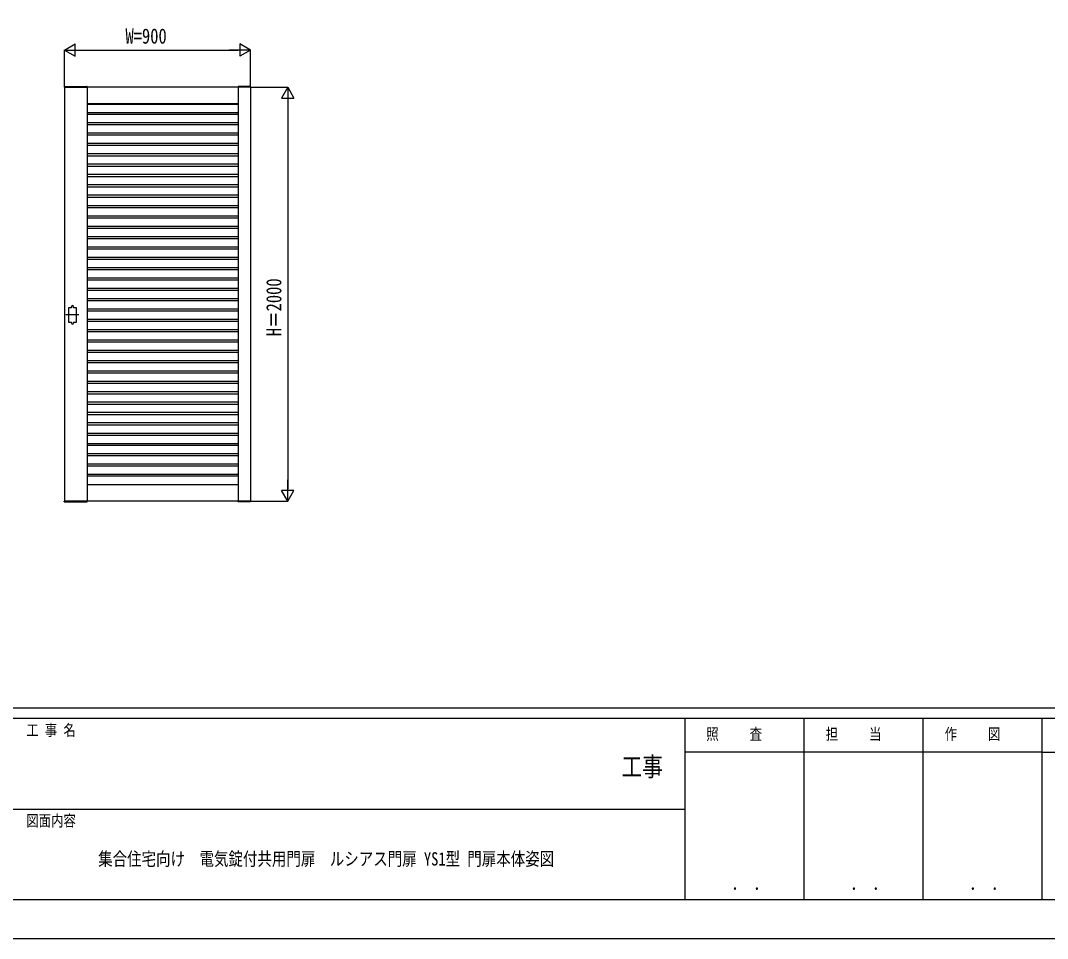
# Model space of a CAD drawing. Units: millimetres, scale not verified. Extents: x -10512 to 10512, y -7425 to 7425.
# Drawn here: x 26 to 4990, y -7425 to -2990 of the extents above; entities that cross this region are included whole.
import ezdxf
from ezdxf.enums import TextEntityAlignment as Align

# ---------------------------------------------------------------- set-up
doc = ezdxf.new("R2010")
doc.units = ezdxf.units.MM
doc.header["$LTSCALE"] = 30
for name, color, linetype in [('0-1_USER1', 3, 'Continuous'), ('0-3_YKK_A1', 4, 'Continuous'), ('0-4_YKK_D', 6, 'Continuous'), ('0-5_YKK_ZWAK', 7, 'Continuous')]:
    doc.layers.add(name, color=color, linetype=linetype)
doc.styles.add('ＭＳ ゴシック', font='')
doc.styles.get('ＭＳ ゴシック').set_extended_font_data('MS Gothic')

msp = doc.modelspace()

# ---------------------------------------------------------------- linework, layer by layer
at = {"layer": '0-3_YKK_A1'}
for p, q in [((237.18, -3309.95), (237.05, -3312.5)), ((237.05, -3312.5), (348.05, -3312.5)), ((237.55, -3312.5), (237.55, -5312.5)), ((1137.55, -3312.5), (237.55, -3312.5)), ((238.18, -3309), (346.92, -3309)), ((347.55, -3312.5), (347.55, -5312.5)), ((347.92, -3309.95), (348.05, -3312.5)), ((1077.18, -3309.95), (1077.05, -3312.5)), ((1138.05, -3312.5), (1077.05, -3312.5)), ((1077.55, -3312.5), (1077.55, -5312.5)), ((1136.92, -3309), (1078.18, -3309)), ((1137.55, -3312.5), (1137.55, -5312.5)), ((1137.92, -3309.95), (1138.05, -3312.5)), ((1077.55, -3392.5), (347.55, -3392.5)), ((347.55, -3393.6), (1077.55, -3393.6)), ((347.55, -3433.6), (1077.55, -3433.6)), ((347.55, -3442.8), (1077.55, -3442.8)), ((347.55, -3482.8), (1077.55, -3482.8)), ((347.55, -3492.8), (1077.55, -3492.8)), ((347.55, -3532.8), (1077.55, -3532.8)), ((347.55, -3542.8), (1077.55, -3542.8)), ((347.55, -3582.8), (1077.55, -3582.8)), ((347.55, -3592.8), (1077.55, -3592.8)), ((347.55, -3632.8), (1077.55, -3632.8)), ((347.55, -3642.8), (1077.55, -3642.8)), ((347.55, -3682.8), (1077.55, -3682.8)), ((347.55, -3692.8), (1077.55, -3692.8)), ((347.55, -3732.8), (1077.55, -3732.8)), ((347.55, -3742.8), (1077.55, -3742.8)), ((347.55, -3782.8), (1077.55, -3782.8)), ((347.55, -3792.8), (1077.55, -3792.8)), ((347.55, -3832.8), (1077.55, -3832.8)), ((347.55, -3842.8), (1077.55, -3842.8)), ((347.55, -3882.8), (1077.55, -3882.8)), ((347.55, -3892.8), (1077.55, -3892.8)), ((347.55, -3932.8), (1077.55, -3932.8)), ((347.55, -3942.8), (1077.55, -3942.8)), ((347.55, -3982.8), (1077.55, -3982.8)), ((347.55, -3992.8), (1077.55, -3992.8)), ((347.55, -4032.8), (1077.55, -4032.8)), ((347.55, -4042.8), (1077.55, -4042.8)), ((347.55, -4082.8), (1077.55, -4082.8)), ((347.55, -4092.8), (1077.55, -4092.8)), ((347.55, -4132.8), (1077.55, -4132.8)), ((347.55, -4142.8), (1077.55, -4142.8)), ((347.55, -4182.8), (1077.55, -4182.8)), ((347.55, -4192.8), (1077.55, -4192.8)), ((347.55, -4232.8), (1077.55, -4232.8)), ((347.55, -4242.8), (1077.55, -4242.8)), ((347.55, -4282.8), (1077.55, -4282.8)), ((347.55, -4292.8), (1077.55, -4292.8)), ((347.55, -4332.8), (1077.55, -4332.8)), ((347.55, -4342.8), (1077.55, -4342.8)), ((308.05, -4412.5), (245.05, -4412.5)), ((271.55, -4377.5), (271.55, -4372.5)), ((281.55, -4377.5), (281.55, -4372.5)), ((347.55, -4382.8), (1077.55, -4382.8)), ((347.55, -4392.8), (1077.55, -4392.8)), ((271.55, -4447.5), (271.55, -4452.5)), ((281.55, -4447.5), (281.55, -4452.5)), ((347.55, -4432.8), (1077.55, -4432.8)), ((347.55, -4442.8), (1077.55, -4442.8)), ((347.55, -4482.8), (1077.55, -4482.8)), ((347.55, -4492.8), (1077.55, -4492.8)), ((347.55, -4532.8), (1077.55, -4532.8)), ((347.55, -4542.8), (1077.55, -4542.8)), ((347.55, -4582.8), (1077.55, -4582.8)), ((347.55, -4592.8), (1077.55, -4592.8)), ((347.55, -4632.8), (1077.55, -4632.8)), ((347.55, -4642.8), (1077.55, -4642.8)), ((347.55, -4682.8), (1077.55, -4682.8)), ((347.55, -4692.8), (1077.55, -4692.8)), ((347.55, -4732.8), (1077.55, -4732.8)), ((347.55, -4742.8), (1077.55, -4742.8)), ((347.55, -4782.8), (1077.55, -4782.8)), ((347.55, -4792.8), (1077.55, -4792.8)), ((347.55, -4832.8), (1077.55, -4832.8)), ((347.55, -4842.8), (1077.55, -4842.8)), ((347.55, -4882.8), (1077.55, -4882.8)), ((347.55, -4892.8), (1077.55, -4892.8)), ((347.55, -4932.8), (1077.55, -4932.8)), ((347.55, -4942.8), (1077.55, -4942.8)), ((347.55, -4982.8), (1077.55, -4982.8)), ((347.55, -4992.8), (1077.55, -4992.8)), ((347.55, -5032.8), (1077.55, -5032.8)), ((1077.55, -5042.8), (347.55, -5042.8)), ((1077.55, -5082.8), (347.55, -5082.8)), ((1077.55, -5092.8), (347.55, -5092.8)), ((1077.55, -5132.8), (347.55, -5132.8)), ((1077.55, -5142.8), (347.55, -5142.8)), ((1077.55, -5182.8), (347.55, -5182.8)), ((1077.55, -5192), (347.55, -5192)), ((347.55, -5232), (1077.55, -5232)), ((1077.55, -5232.5), (347.55, -5232.5)), ((237.05, -5312.5), (348.05, -5312.5)), ((237.18, -5315.05), (237.05, -5312.5)), ((1137.55, -5312.5), (237.55, -5312.5)), ((238.18, -5316), (346.92, -5316)), ((347.92, -5315.05), (348.05, -5312.5)), ((1138.05, -5312.5), (1077.05, -5312.5)), ((1077.18, -5315.05), (1077.05, -5312.5)), ((1136.92, -5316), (1078.18, -5316)), ((1137.92, -5315.05), (1138.05, -5312.5))]:
    msp.add_line(p, q, dxfattribs=at)
for points in [[(271.55, -4377.5), (257.55, -4377.5), (257.55, -4447.5), (271.55, -4447.5)], [(281.55, -4447.5), (295.55, -4447.5), (295.55, -4377.5), (281.55, -4377.5)]]:
    msp.add_lwpolyline(points, dxfattribs=at)
for centre, radius, start, end in [((238.18, -3310), 1, 90, 177), ((346.92, -3310), 1, 3, 90), ((1078.18, -3310), 1, 90, 177), ((1136.92, -3310), 1, 3, 90), ((276.55, -4372.5), 5, 0, 180), ((276.55, -4452.5), 5, 180, 0), ((238.18, -5315), 1, 183, 270), ((346.92, -5315), 1, 270, 357), ((1078.18, -5315), 1, 183, 270), ((1136.92, -5315), 1, 270, 357)]:
    msp.add_arc(centre, radius, start, end, dxfattribs=at)
at = {"layer": '0-4_YKK_D'}
for p, q in [((237.55, -3132.5), (289.51, -3102.5)), ((289.51, -3162.5), (289.51, -3102.5)), ((1137.55, -3132.5), (1085.59, -3102.5)), ((1085.59, -3102.5), (1085.59, -3162.5)), ((237.55, -3310.5), (237.55, -3131.5)), ((237.55, -3132.5), (289.51, -3162.5)), ((237.55, -3132.5), (341.47, -3132.5)), ((297.55, -3132.5), (1077.55, -3132.5)), ((1137.55, -3132.5), (1033.63, -3132.5)), ((1137.55, -3132.5), (1085.59, -3162.5)), ((1137.55, -3310.5), (1137.55, -3131.5)), ((1139.55, -3312.5), (1318.55, -3312.5)), ((1317.55, -3312.5), (1287.55, -3364.46)), ((1317.55, -3312.5), (1347.55, -3364.46)), ((1317.55, -3312.5), (1317.55, -3416.42)), ((1287.55, -3364.46), (1347.55, -3364.46)), ((1317.55, -3372.5), (1317.55, -5252.5)), ((1317.55, -5312.5), (1317.55, -5208.58)), ((1317.55, -5312.5), (1287.55, -5260.54)), ((1347.55, -5260.54), (1287.55, -5260.54)), ((1317.55, -5312.5), (1347.55, -5260.54)), ((1139.55, -5312.5), (1318.55, -5312.5))]:
    msp.add_line(p, q, dxfattribs=at)
at = {"layer": '0-5_YKK_ZWAK'}
for p, q in [((9737.55, -6312.5), (-9762.45, -6312.5)), ((3237.55, -6362.5), (-12.45, -6362.5)), ((3812.55, -6362.5), (3812.55, -7237.5)), ((4387.55, -6362.5), (4387.55, -7237.5)), ((4962.55, -6362.5), (4962.55, -7237.5)), ((5462.55, -6362.5), (4962.55, -6362.5)), ((4962.55, -6525), (3237.55, -6525)), ((4962.55, -6525), (5462.55, -6525)), ((-12.45, -6800), (3237.55, -6800)), ((-12.45, -7237.5), (3237.55, -7237.5)), ((3237.55, -7237.5), (4962.55, -7237.5)), ((4962.55, -7237.5), (5462.55, -7237.5))]:
    msp.add_line(p, q, dxfattribs=at)
msp.add_lwpolyline([(-10512.5, -7425), (10512.5, -7425), (10512.5, 7425), (-10512.5, 7425)], close=True, dxfattribs=at)
msp.add_lwpolyline([(4962.55, -6362.5), (3237.55, -6362.5), (3237.55, -7237.5)], dxfattribs=at)

# ---------------------------------------------------------------- texts
at = {"layer": '0-1_USER1', "style": 'ＭＳ ゴシック', "width": 0.8}
msp.add_text('集合住宅向け\u3000電気錠付共用門扉\u3000ルシアス門扉 YS1型 門扉本体姿図', height=64.15, dxfattribs=at).set_placement((400.77, -7091.81), align=Align.BOTTOM_LEFT)
at = {"layer": '0-4_YKK_D', "style": 'ＭＳ ゴシック', "width": 0.8}
msp.add_text('W=900', height=73.31, dxfattribs=at).set_placement((532.88, -3123.5), align=Align.BOTTOM_LEFT)
msp.add_text('H＝2000', height=73.31, rotation=90, dxfattribs=at).set_placement((1308.55, -4515.17), align=Align.BOTTOM_LEFT)
at = {"layer": '0-5_YKK_ZWAK', "style": 'ＭＳ ゴシック', "width": 0.8}
for s, height, p in [('工 事 名', 54.99, (53.17, -6462.5)), ('照     査', 54.99, (3341.05, -6481.25)), ('担     当', 54.99, (3918.05, -6481.25)), ('作     図', 54.99, (4493.05, -6481.25)), ('工事', 91.64, (2930.83, -6668.66)), ('図面内容', 54.99, (53.17, -6900)), ('． ．', 64.79, (3462.5, -7210.88)), ('． ．', 64.79, (4037.5, -7210.88)), ('． ．', 64.79, (4612.5, -7210.88))]:
    msp.add_text(s, height=height, dxfattribs=at).set_placement(p, align=Align.BOTTOM_LEFT)

doc.saveas('drawing.dxf')
